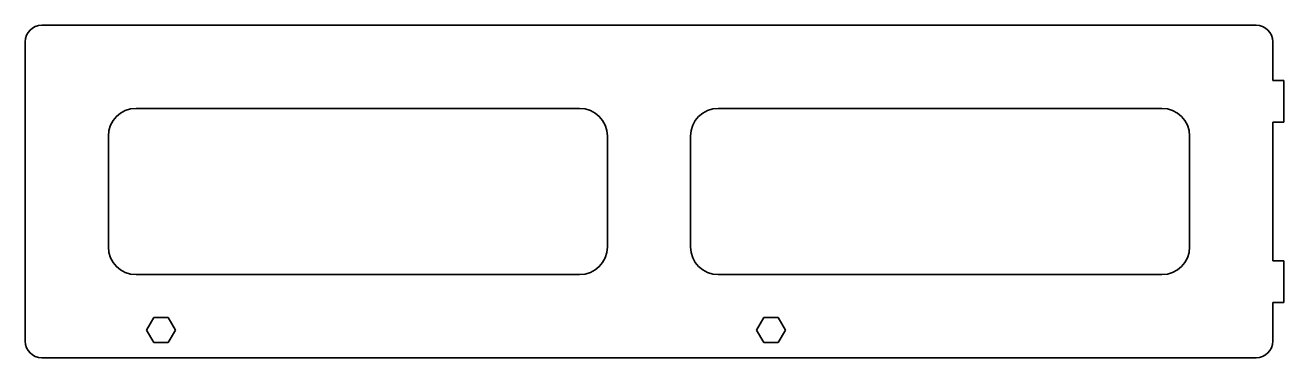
# Model space of a CAD drawing. Header units: inches. Extents: x 0 to 454, y 0 to 120.
import ezdxf

# ---------------------------------------------------------------- set-up
doc = ezdxf.new("R2010")
doc.units = ezdxf.units.IN
doc.header["$MEASUREMENT"] = 0
doc.layers.add('SIMUMAK Visible (ISO)', color=7, linetype='Continuous', lineweight=35)

# ---------------------------------------------------------------- blocks, each defined once
blk = doc.blocks.new('SMB-01-SOPBANEL-01_Sheet_11_SMB-01-SOPBANEL-01')
at = {"layer": 'SIMUMAK Visible (ISO)'}
for p, q in [((217, 60), (-221, 60)), ((-227, 54), (-227, -54)), ((223, 40), (223, 54)), ((227, 40), (223, 40)), ((227, 25), (227, 40)), ((-187, 30), (-27, 30)), ((23, 30), (183, 30)), ((223, -25), (223, 25)), ((223, 25), (227, 25)), ((-197, -20), (-197, 20)), ((-17, 20), (-17, -20)), ((13, -20), (13, 20)), ((193, 20), (193, -20)), ((227, -25), (223, -25)), ((227, -40), (227, -25)), ((-27, -30), (-187, -30)), ((183, -30), (23, -30)), ((223, -54), (223, -40)), ((223, -40), (227, -40)), ((-183.2, -50), (-180.6, -45.5)), ((-180.6, -45.5), (-175.4, -45.5)), ((-175.4, -45.5), (-172.8, -50)), ((36.8, -50), (39.4, -45.5)), ((39.4, -45.5), (44.6, -45.5)), ((44.6, -45.5), (47.2, -50)), ((-180.6, -54.5), (-183.2, -50)), ((-172.8, -50), (-175.4, -54.5)), ((39.4, -54.5), (36.8, -50)), ((47.2, -50), (44.6, -54.5)), ((-175.4, -54.5), (-180.6, -54.5)), ((44.6, -54.5), (39.4, -54.5)), ((-221, -60), (217, -60))]:
    blk.add_line(p, q, dxfattribs=at)
at = {"layer": 'SIMUMAK Visible (ISO)', "extrusion": (0, 0, -1)}
for centre, radius, start, end in [((221, 54), 6, 0, 90), ((-217, 54), 6, 90, 180), ((187, 20), 10, 0, 90), ((27, 20), 10, 90, 180), ((-23, 20), 10, 0, 90), ((-183, 20), 10, 90, 180), ((187, -20), 10, 270, 360), ((27, -20), 10, 180, 270), ((-23, -20), 10, 270, 0), ((-183, -20), 10, 180, 270), ((221, -54), 6, 270, 360), ((-217, -54), 6, 180, 270)]:
    blk.add_arc(centre, radius, start, end, dxfattribs=at)

msp = doc.modelspace()

# ---------------------------------------------------------------- block references
msp.add_blockref('SMB-01-SOPBANEL-01_Sheet_11_SMB-01-SOPBANEL-01', (227, 60))

doc.saveas('drawing.dxf')
